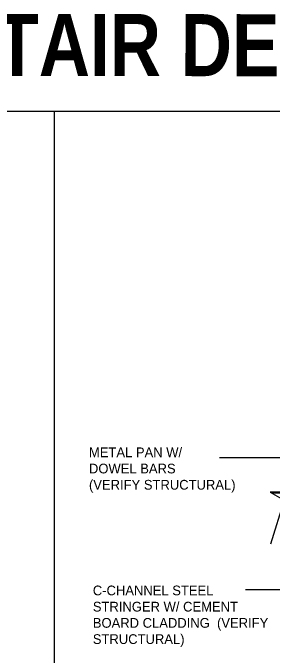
# Model space of a CAD drawing. Header units: millimetres. Extents: x 2148 to 2681, y 758 to 986.
# Drawn here: x 2597.74 to 2603.01, y 872.57 to 885.54 of the extents above; entities that cross this region are included whole.
import ezdxf

# ---------------------------------------------------------------- set-up
doc = ezdxf.new("R2010")
doc.units = ezdxf.units.MM
for name, color, linetype in [('4CO', 4, 'Continuous'), ('A-Hatch', 253, 'Continuous'), ('A-Stairs', 1, 'Continuous'), ('A-Wall', 4, 'Continuous')]:
    doc.layers.add(name, color=color, linetype=linetype)
doc.styles.add('ARIALNW', font='ARIALN.TTF')
doc.styles.add('MMTX$0$ESMX$0$X-OPTA1D', font='x-opta1d')
doc.styles.add('ROMANT', font='romant__.ttf')
doc.dimstyles.new('DIM 100', dxfattribs={"dimtxt": 0.2, "dimasz": 0.2, "dimexe": 0.1, "dimexo": 0, "dimgap": 0.05, "dimtad": 1, "dimzin": 0, "dimdsep": 46, "dimtxsty": 'ARIALNW', "dimcen": 0.09, "dimclrd": 6, "dimclre": 6, "dimclrt": 13, "dimadec": 0, "dimazin": 0, "dimtfac": 1, "dimtofl": 0, "dimtmove": 2, "dimatfit": 3, "dimfxl": 1, "dimtolj": 1, "dimtzin": 0, "dimarcsym": 0})

msp = doc.modelspace()

# ---------------------------------------------------------------- hatches: boundary and pattern name
at = {"layer": 'A-Stairs'}
h = msp.add_hatch(dxfattribs=at)
h.set_pattern_fill('AR-CONC', color=256, scale=0.000740741, style=0)
h.set_pattern_definition([(130, (11258.81057, -2082.71155), (-0.1349516065, -0.01180673), [0.014111111, -0.155222222]), (185, (11258.81057, -2082.71155), (0.026105797, 0.141523439), [0.0112888889, -0.1241777777]), (79.549, (11258.79932, -2082.71253), (-0.1088462974, 0.129716065), [0.0119925926, -0.1319185184]), (133.8158, (11258.81057, -2082.67392), (-0.2007992893, -0.031142465), [0.0211666666, -0.232833333]), (83.3644, (11258.79383, -2082.67651), (-0.1758549883, 0.1832781894), [0.017988889, -0.1978777776]), (188.816, (11258.81057, -2082.67392), (-0.1758552634, 0.183277865), [0.0169333333, -0.1862666665]), (159, (11258.79175, -2082.68332), (-0.1123073183, -0.0757522359), [0.014111111, -0.155222222]), (214, (11258.79175, -2082.68332), (-0.0457792802, 0.1364355303), [0.0112888889, -0.1241777777]), (108.5486, (11258.78239, -2082.68964), (-0.1580862893, 0.0606835982), [0.0119925926, -0.1319185184]), (142.5, (11258.810565, -2082.711547), (-0.00228785426, 0.06263336207), [0, -0.1226725925, 0, -0.12605925913, 0, -0.124648148]), (172.5, (11258.810565, -2082.711547), (-0.04949604625, 0.0742078331), [0, -0.0718725925, 0, -0.11985037025, 0, -0.04750740736]), (212.5, (11258.85252, -2082.711547), (-0.1004374778, -0.00424351406), [0, -0.047037037, 0, -0.1467555554, 0, -0.19473333314]), (222.5, (11258.87134, -2082.71155), (-0.1097253194, 0.0188344378), [0, -0.0611481481, 0, -0.0974607406, 0, -0.13828888875])])
h.paths.add_polyline_path([(2602.9282913, 875.8881632), (2602.9295097, 875.8874919), (2603.4298871, 875.8874919), (2603.4298871, 876.0259655), (2603.2371827, 876.0259655), (2603.3242745, 875.8881632)])

# ---------------------------------------------------------------- linework, layer by layer
at = {"ltscale": 0.05}
msp.add_line((2602.9295097, 875.8874919, 0), (2603.4298871, 875.8874919, 0), dxfattribs=at)
at = {"ltscale": 0.05, "elevation": 0}
for points in [[(2602.9537106, 875.8741586), (2603.4432204, 875.8741586), (2603.4432204, 876.0928892)], [(2602.9537106, 875.8741586), (2603.4432204, 875.8741586)]]:
    msp.add_lwpolyline(points, dxfattribs=at)
at = {"layer": 'A-Hatch', "elevation": 0}
msp.add_lwpolyline([(2603.3815383, 876.4290664), (2603.2362772, 876.0273982), (2603.3242745, 875.8881632), (2602.9282913, 875.8881632), (2603.2142756, 875.7306022), (2602.9392921, 874.8402095)], dxfattribs=at)
at = {"layer": 'A-Wall'}
for p, q in [((2582.0500187, 883.5634197, 0), (2679.2500187, 883.5634197, 0)), ((2598.5733275, 883.5634197, 0), (2598.5733275, 864.9698435, 0))]:
    msp.add_line(p, q, dxfattribs=at)

# ---------------------------------------------------------------- texts
at = {"color": 2, "char_height": 0.196, "width": 3.75127899, "attachment_point": 1, "style": 'MMTX$0$ESMX$0$X-OPTA1D'}
for s, insert in [('METAL PAN W/\\PDOWEL BARS\\P(VERIFY STRUCTURAL)', (2599.2754575, 876.7894058)), ('C-CHANNEL STEEL STRINGER W/ CEMENT BOARD CLADDING  (VERIFY STRUCTURAL)', (2599.3531127, 874.0071013))]:
    msp.add_mtext(s, dxfattribs=dict(at, insert=insert))
at = {"layer": '4CO', "insert": (2596.312631, 884.8900528), "char_height": 1.5, "width": 32.161121986, "attachment_point": 5, "rotation": 359.93919431, "style": 'ROMANT'}
msp.add_mtext('{\\fTechnicBold|b1|i0|c2|p2;\\H0.8333x;FIRE EXIT 1 & 2 STAIR DETAILS}', dxfattribs=at)

# ---------------------------------------------------------------- leaders
at = {"layer": 'A-Wall'}
for points in [[(2603.9350101, 875.3571889, 0), (2603.4082296, 876.5826471, 0), (2601.9069534, 876.5826471, 0)], [(2605.865446, 873.9207788, -0.0000001), (2602.4333564, 873.9207788, -0.0000001)]]:
    msp.add_leader(points, dimstyle='DIM 100', override={"dimgap": 0.05, "dimtad": 0}, dxfattribs=at)

doc.saveas('drawing.dxf')
